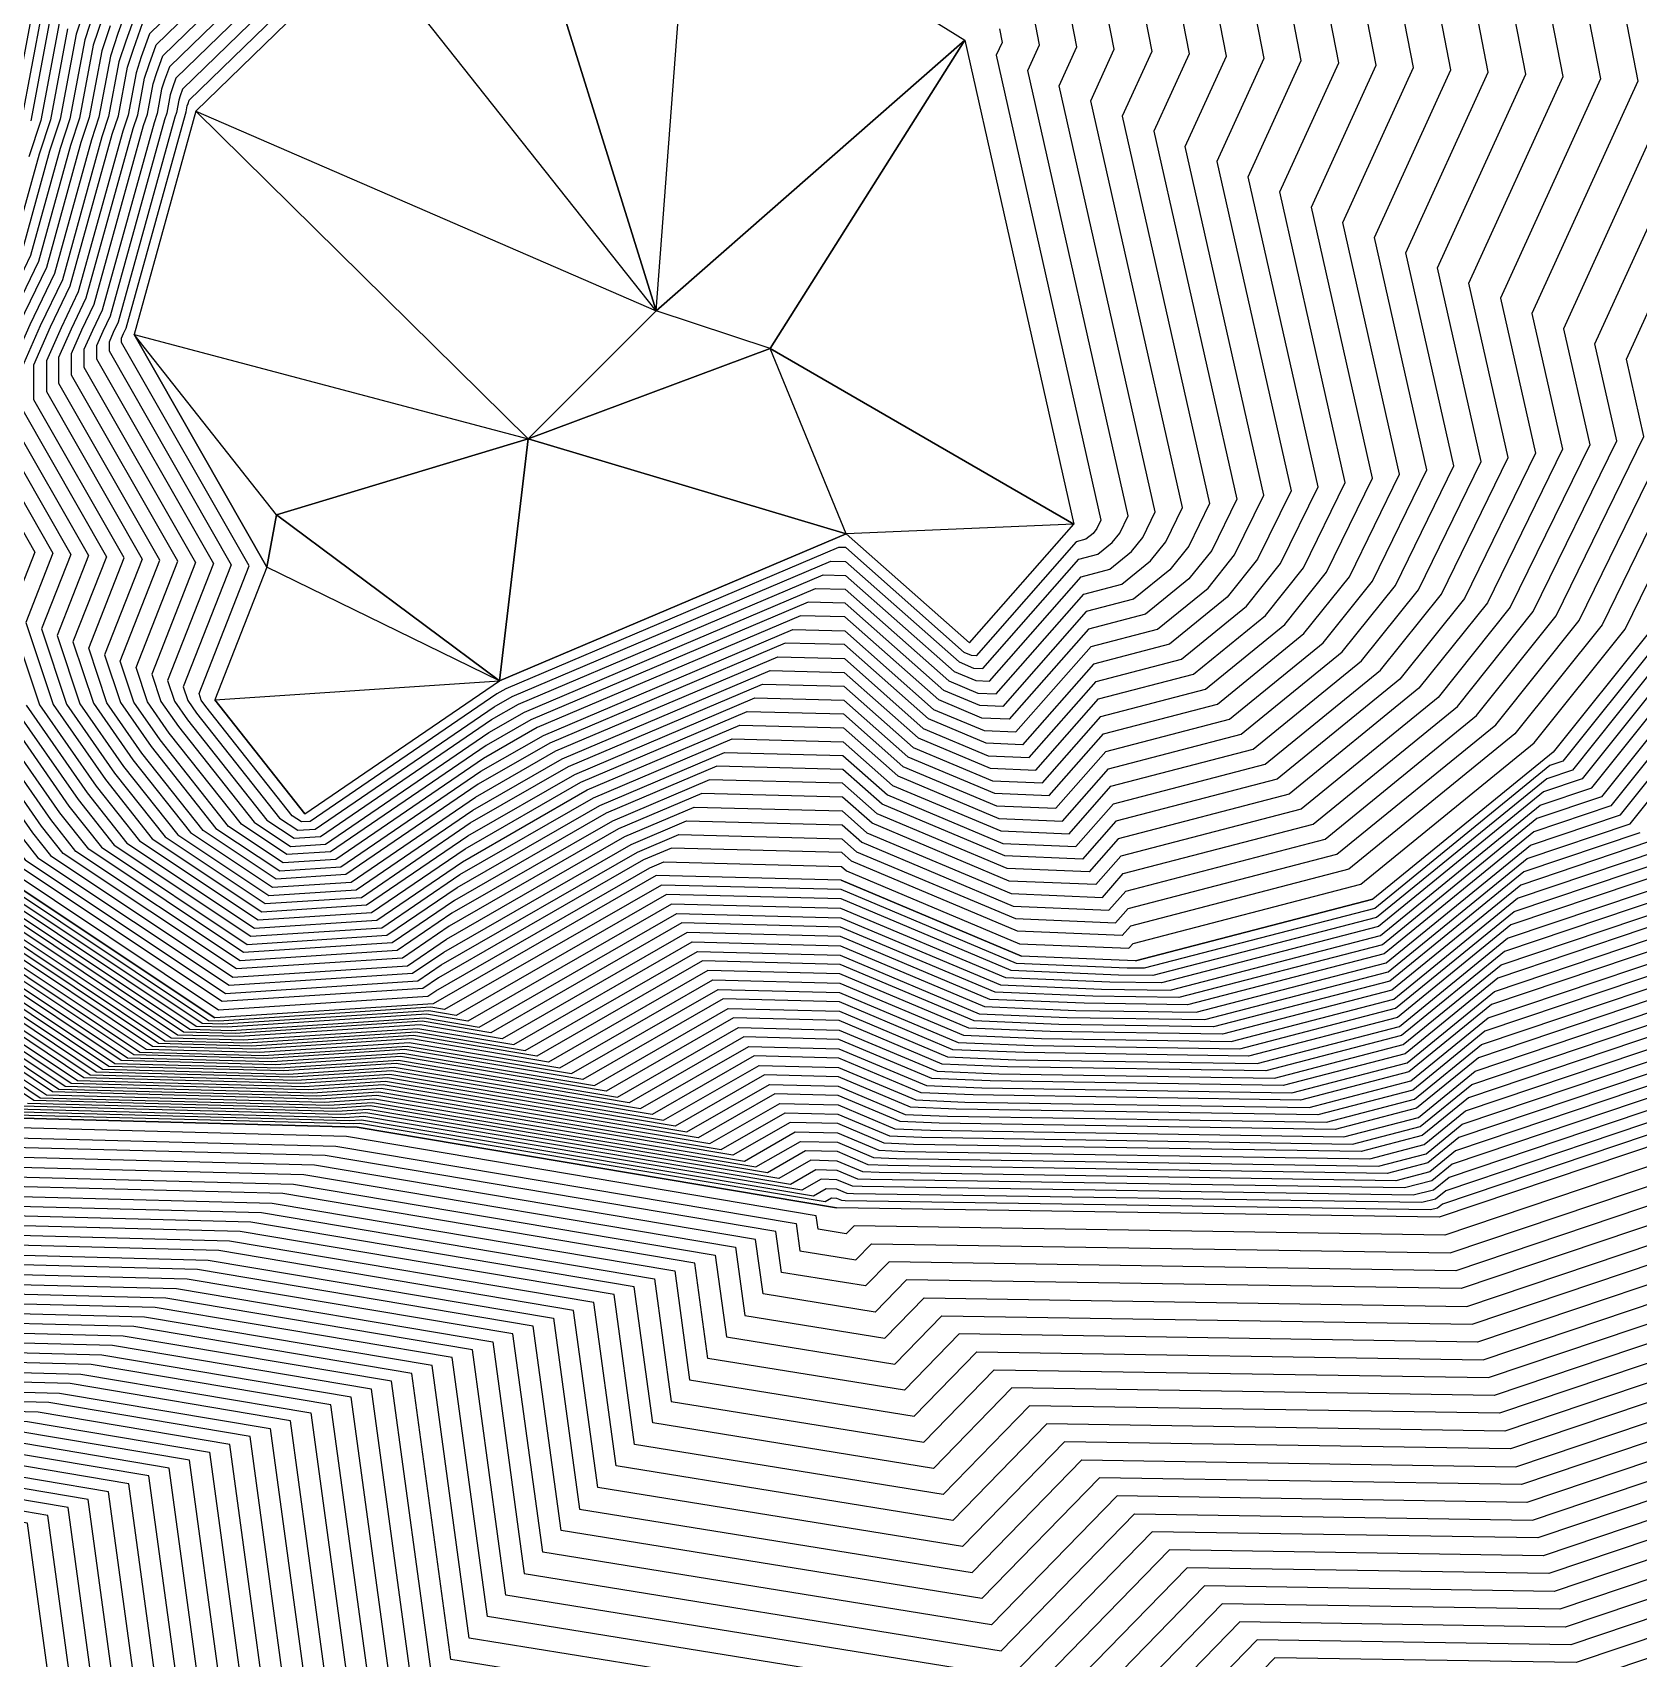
# Model space of a CAD drawing. Extents: x 7084 to 11035, y 13750 to 16729.
# Drawn here: x 8792 to 9570, y 14435 to 15222 of the extents above; entities that cross this region are included whole.
import ezdxf

# ---------------------------------------------------------------- set-up
doc = ezdxf.new("R2010")
doc.units = 0
doc.layers.add('Default', color=7, linetype='Continuous')

msp = doc.modelspace()

# ---------------------------------------------------------------- linework, layer by layer
at = {"layer": 'Default'}
for points in [[(8949.3, 16008.69), (9226.13, 15817.39), (9301.12, 15815.05), (9343.31, 15800.2), (9386.27, 15783.8), (9758.67, 15882.75), (9876.63, 15850.72), (10071.07, 15596.75), (10087.55, 15382.37), (10086.77, 15289.41), (10058.64, 15167.54), (10022.39, 14560.67), (9997.39, 14520.83), (9634.88, 14388.9), (9560.67, 14363.9), (9461.46, 14365.46), (9336.22, 14236.83), (8888.03, 14309.39), (8858.37, 14527.08), (8779.47, 14540.36), (8720.09, 14541.92), (8671.66, 14541.92), (8642.76, 14551.29), (8260.47, 14703.01)], [(9337.23, 15834.15), (9365.03, 15823.54), (9805.14, 15940.48), (9881.47, 15919.75), (10111.26, 15619.61), (10130.73, 15366.25), (10130.23, 15306.1), (10112.03, 15227.24), (10069.19, 14510.03), (10053.01, 14484.25), (9624.59, 14328.34), (9576.57, 14312.16), (9512.37, 14313.17), (9364.37, 14161.16), (8834.68, 14246.91), (8799.63, 14504.17), (8748.58, 14512.76), (8710.16, 14513.77), (8678.82, 14513.77), (8660.12, 14519.84), (8208.32, 14699.14)], [(9882.27, 15931.26), (10117.96, 15623.42), (10137.93, 15363.56), (10137.47, 15308.88), (10120.93, 15237.19), (10076.99, 14501.59), (10062.28, 14478.16), (9622.87, 14318.24), (9579.22, 14303.54), (9520.86, 14304.46), (9369.06, 14148.54), (8825.79, 14236.49), (8789.84, 14500.35), (8743.43, 14508.16), (8708.5, 14509.08), (8680.01, 14509.08), (8663.01, 14514.6), (8199.63, 14698.5)], [(9880.66, 15908.25), (10104.56, 15615.8), (10123.53, 15368.94), (10122.98, 15303.32), (10103.13, 15217.29), (10061.39, 14518.47), (10043.74, 14490.35), (9626.3, 14338.43), (9573.92, 14320.79), (9503.89, 14321.89), (9359.68, 14173.77), (8843.57, 14257.32), (8809.42, 14507.99), (8753.72, 14517.36), (8711.81, 14518.46), (8677.63, 14518.46), (8657.22, 14525.08), (8217.01, 14699.79)], [(9879.86, 15896.74), (10097.86, 15611.99), (10116.34, 15371.62), (10115.74, 15300.54), (10094.23, 15207.34), (10053.59, 14526.91), (10034.47, 14496.44), (9628.02, 14348.52), (9571.27, 14329.41), (9495.4, 14330.6), (9354.99, 14186.38), (8852.46, 14267.74), (8819.21, 14511.8), (8758.87, 14521.96), (8713.47, 14523.16), (8676.43, 14523.16), (8654.33, 14530.32), (8225.71, 14700.43)], [(9879.05, 15885.23), (10091.16, 15608.18), (10109.14, 15374.31), (10108.5, 15297.75), (10085.34, 15197.39), (10045.79, 14535.35), (10025.2, 14502.54), (9629.73, 14358.62), (9568.62, 14338.03), (9486.91, 14339.32), (9350.3, 14198.99), (8861.35, 14278.15), (8829, 14515.62), (8764.02, 14526.56), (8715.13, 14527.85), (8675.24, 14527.85), (8651.44, 14535.57), (8234.4, 14701.08)], [(9878.24, 15873.73), (10084.47, 15604.37), (10101.94, 15377), (10101.25, 15294.97), (10076.44, 15187.44), (10037.99, 14543.79), (10015.93, 14508.64), (9631.45, 14368.71), (9565.97, 14346.65), (9478.43, 14348.03), (9345.61, 14211.61), (8870.25, 14288.57), (8838.79, 14519.44), (8769.17, 14531.16), (8716.78, 14532.54), (8674.05, 14532.54), (8648.54, 14540.81), (8243.09, 14701.72)], [(9877.44, 15862.22), (10077.77, 15600.56), (10094.75, 15379.68), (10094.01, 15292.19), (10067.54, 15177.49), (10030.19, 14552.23), (10006.66, 14514.73), (9633.17, 14378.81), (9563.32, 14355.28), (9469.94, 14356.75), (9340.92, 14224.22), (8879.14, 14298.98), (8848.58, 14523.26), (8774.32, 14535.76), (8718.44, 14537.23), (8672.85, 14537.23), (8645.65, 14546.05), (8251.78, 14702.37)], [(9875.83, 15839.21), (10064.37, 15592.94), (10080.35, 15385.06), (10079.52, 15286.63), (10049.75, 15157.59), (10014.59, 14569.11), (9988.13, 14526.92), (9636.6, 14398.99), (9558.02, 14372.52), (9452.97, 14374.18), (9331.53, 14249.45), (8896.92, 14319.81), (8868.16, 14530.89), (8784.61, 14544.96), (8721.75, 14546.61), (8670.47, 14546.61), (8639.86, 14556.54), (8269.16, 14703.66)], [(8277.85, 14704.3), (8636.97, 14561.78), (8669.27, 14551.3), (8723.41, 14551.3), (8789.76, 14549.55), (8877.95, 14534.71), (8905.81, 14330.22), (9326.84, 14262.06), (9444.48, 14382.89), (9555.37, 14381.15), (9638.31, 14409.09), (9978.86, 14533.02), (10006.8, 14577.55), (10040.85, 15147.64), (10072.28, 15283.84), (10073.15, 15387.74), (10057.68, 15589.13), (9875.02, 15827.7)], [(9874.21, 15816.2), (10050.98, 15585.32), (10065.96, 15390.43), (10065.04, 15281.06), (10031.95, 15137.69), (9999, 14585.99), (9969.59, 14539.12), (9640.03, 14419.18), (9552.72, 14389.77), (9436, 14391.61), (9322.15, 14274.67), (8914.7, 14340.64), (8887.74, 14538.53), (8794.91, 14554.15), (8725.06, 14555.99), (8668.08, 14555.99), (8634.08, 14567.02), (8286.54, 14704.95)], [(9873.41, 15804.69), (10044.28, 15581.51), (10058.76, 15393.12), (10057.79, 15278.28), (10023.05, 15127.74), (9991.2, 14594.43), (9960.32, 14545.21), (9641.75, 14429.27), (9550.07, 14398.39), (9427.51, 14400.32), (9317.46, 14287.28), (8923.59, 14351.05), (8897.53, 14542.35), (8800.06, 14558.75), (8726.72, 14560.68), (8666.89, 14560.68), (8631.18, 14572.26), (8295.24, 14705.59)], [(8303.93, 14706.23), (8628.29, 14577.5), (8665.7, 14565.37), (8728.38, 14565.37), (8805.21, 14563.35), (8907.32, 14546.16), (8932.48, 14361.46), (9312.77, 14299.9), (9419.03, 14409.04), (9547.42, 14407.02), (9643.46, 14439.37), (9951.05, 14551.31), (9983.4, 14602.87), (10014.16, 15117.79), (10050.55, 15275.5), (10051.56, 15395.8), (10037.58, 15577.7), (9872.6, 15793.19)], [(9871.8, 15781.68), (10030.88, 15573.89), (10044.37, 15398.49), (10043.31, 15272.72), (10005.26, 15107.84), (9975.6, 14611.31), (9941.78, 14557.4), (9645.18, 14449.46), (9544.77, 14415.64), (9410.54, 14417.75), (9308.08, 14312.51), (8941.37, 14371.88), (8917.11, 14549.98), (8810.36, 14567.95), (8730.03, 14570.06), (8664.5, 14570.06), (8625.4, 14582.75), (8312.62, 14706.88)], [(9353.43, 15743.62), (9421.67, 15717.56), (9681.22, 15786.53), (9868.57, 15735.66), (10004.09, 15558.65), (10015.58, 15409.23), (10014.34, 15261.59), (9969.67, 15068.03), (9944.4, 14645.06), (9904.7, 14581.79), (9652.04, 14489.84), (9534.17, 14450.13), (9376.6, 14452.61), (9289.32, 14362.96), (8976.94, 14413.54), (8956.26, 14565.25), (8830.95, 14586.35), (8736.66, 14588.83), (8659.73, 14588.83), (8613.82, 14603.72), (8347.38, 14709.46)], [(9283.5, 15757.62), (9355.46, 15732.3), (9428.75, 15704.32), (9665.74, 15767.28), (9866.96, 15712.64), (9990.7, 15551.03), (10001.18, 15414.61), (9999.85, 15256.02), (9951.87, 15048.13), (9928.81, 14661.94), (9886.16, 14593.98), (9655.47, 14510.02), (9528.87, 14467.38), (9359.63, 14470.04), (9279.93, 14388.19), (8994.72, 14434.36), (8975.84, 14572.89), (8841.25, 14595.54), (8739.97, 14598.21), (8657.34, 14598.21), (8608.04, 14614.2), (8364.76, 14710.75)], [(9282.03, 15752.84), (9356.47, 15726.64), (9432.29, 15697.69), (9657.99, 15757.66), (9866.16, 15701.14), (9984, 15547.22), (9993.99, 15417.29), (9992.61, 15253.24), (9942.98, 15038.18), (9921.01, 14670.38), (9876.89, 14600.07), (9657.19, 14520.12), (9526.22, 14476), (9351.14, 14478.76), (9275.24, 14400.8), (9003.61, 14444.78), (8985.63, 14576.71), (8846.4, 14600.14), (8741.62, 14602.9), (8656.15, 14602.9), (8605.14, 14619.44), (8373.46, 14711.39)], [(9870.19, 15758.67), (10017.49, 15566.27), (10029.97, 15403.86), (10028.82, 15267.15), (9987.46, 15087.94), (9960, 14628.18), (9923.24, 14569.59), (9648.61, 14469.65), (9539.47, 14432.89), (9393.57, 14435.18), (9298.7, 14337.74), (8959.15, 14392.71), (8936.68, 14557.62), (8820.65, 14577.15), (8733.34, 14579.45)], [(9869.38, 15747.16), (10010.79, 15562.46), (10022.77, 15406.55), (10021.58, 15264.37), (9978.57, 15077.98), (9952.2, 14636.62), (9913.97, 14575.69), (9650.32, 14479.74), (9536.82, 14441.51), (9385.08, 14443.9), (9294.01, 14350.35), (8968.05, 14403.12), (8946.47, 14561.44), (8825.8, 14581.75), (8735, 14584.14), (8660.92, 14584.14), (8616.72, 14598.47), (8338.69, 14708.81)], [(9357.48, 15720.98), (9435.83, 15691.07), (9650.25, 15748.04), (9865.35, 15689.63), (9977.3, 15543.41), (9986.79, 15419.98), (9985.36, 15250.46), (9934.08, 15028.23), (9913.21, 14678.82), (9867.62, 14606.17), (9658.9, 14530.21), (9523.57, 14484.63), (9342.66, 14487.47), (9270.55, 14413.41), (9012.5, 14455.19), (8995.42, 14580.52), (8851.54, 14604.74), (8743.28, 14607.59), (8654.96, 14607.59), (8602.25, 14624.68), (8382.15, 14712.04)], [(9279.09, 15743.27), (9358.5, 15715.33), (9439.37, 15684.45), (9642.5, 15738.42), (9864.55, 15678.13), (9970.6, 15539.6), (9979.59, 15422.67), (9978.12, 15247.68), (9925.18, 15018.28), (9905.41, 14687.26), (9858.35, 14612.27), (9660.62, 14540.3), (9520.92, 14493.25), (9334.17, 14496.19), (9265.86, 14426.03), (9021.39, 14465.61), (9005.21, 14584.34), (8856.69, 14609.34)], [(9325.68, 14504.9), (9518.27, 14501.87), (9662.33, 14550.4), (9849.08, 14618.36), (9897.61, 14695.7), (9916.29, 15008.33), (9970.88, 15244.9), (9972.39, 15425.35), (9963.9, 15535.79), (9863.74, 15666.62), (9634.76, 15728.8), (9442.91, 15677.82), (9359.51, 15709.67), (9277.62, 15738.48)], [(9684.64, 14681.62), (9483.83, 14613.97), (9215.37, 14618.2), (9200.19, 14602.61), (9145.86, 14611.4), (9142.27, 14637.79), (8928.77, 14673.72), (8768.12, 14677.95), (8637.06, 14677.95), (8558.85, 14703.32), (8512.51, 14721.71), (8491.38, 14787.24), (8529.43, 14916.18), (8514.63, 15055.69), (8496.65, 15105.27), (8505.11, 15210.96), (8540.26, 15229.35), (8545.53, 15229.03), (8604.72, 15351.63), (8619.06, 15353.84), (8669.79, 15425.71), (8680.45, 15420.56), (8752.08, 15401.89), (8828.92, 15449.91)], [(9965.2, 15428.04), (9963.63, 15242.11), (9907.39, 14998.38), (9889.81, 14704.14), (9839.81, 14624.46), (9664.05, 14560.49), (9515.62, 14510.49), (9317.2, 14513.62), (9256.48, 14451.25), (9039.17, 14486.43), (9024.79, 14591.98), (8866.99, 14618.54), (8748.25, 14621.66), (8651.38, 14621.66), (8593.57, 14640.41), (8408.22, 14713.97), (8392.6, 14762.41), (8420.72, 14857.71), (8409.78, 14960.83), (8337.88, 15159.12)], [(8364.34, 15150.15), (8427.26, 14976.64), (8438.84, 14867.46), (8409.06, 14766.54), (8425.6, 14715.26), (8587.78, 14650.9), (8648.99, 14631.04), (8751.56, 14631.04), (8877.29, 14627.74), (9044.37, 14599.61), (9056.95, 14507.26), (9247.1, 14476.48), (9300.23, 14531.05), (9510.32, 14527.74), (9667.48, 14580.68), (9821.28, 14636.65), (9874.21, 14721.02), (9889.59, 14978.48), (9949.15, 15236.55), (9950.8, 15433.41)], [(10008.38, 15411.92), (10007.09, 15258.81), (9960.77, 15058.08), (9936.6, 14653.5), (9895.43, 14587.88), (9653.76, 14499.93), (9531.52, 14458.76), (9368.11, 14461.33), (9284.63, 14375.58), (8985.83, 14423.95), (8966.05, 14569.07), (8836.1, 14590.94), (8738.31, 14593.52), (8658.54, 14593.52), (8610.93, 14608.96), (8356.07, 14710.1)], [(8613.91, 15343.55), (8552.15, 15215.61), (8549.51, 15215.77), (8531.94, 15206.58), (8523.11, 15096.29), (8532.1, 15071.5), (8547.54, 14925.93), (8507.84, 14791.38), (8529.9, 14723), (8553.07, 14713.8), (8634.68, 14687.33), (8771.43, 14687.33), (8939.07, 14682.92), (9161.85, 14645.43), (9163.65, 14632.23), (9190.81, 14627.83), (9198.4, 14635.63), (9478.53, 14631.22), (9688.07, 14701.8)], [(9689.79, 14711.9), (9475.88, 14639.84), (9189.91, 14644.35), (9186.12, 14640.45), (9172.54, 14642.65), (9171.64, 14649.24), (8944.22, 14687.52), (8773.09, 14692.02), (8633.49, 14692.02), (8550.17, 14719.05), (8538.59, 14723.64), (8516.07, 14793.44), (8556.6, 14930.8), (8540.84, 15079.41), (8536.35, 15091.8), (8545.35, 15204.39), (8554.14, 15208.98), (8555.46, 15208.91), (8618.51, 15339.5)], [(9546.2, 15317.54), (9569.36, 15198.43), (9518.08, 15085.94), (9532.87, 15020.32), (9496.48, 14945.87), (9463.39, 14904.51), (9400.53, 14853.23), (9317.82, 14831.72), (9303.66, 14815.64), (9263.96, 14817.3), (9201.1, 14843.76), (9184.37, 14858.56), (9119.85, 14860.22), (9072.89, 14840.27), (8995.14, 14795.61), (8968.76, 14777.59), (8892.66, 14772.63), (8813.25, 14825.57), (8801.03, 14841.01), (8762.98, 14895.6), (8743.13, 14955.15), (8750.21, 14973.17)], [(8668.59, 15308.74), (8624.48, 15217.36), (8620.15, 15194.25), (8617.26, 15185.59), (8607.87, 15166.09), (8601.57, 15087.31), (8593.63, 15069.26), (8604.65, 14965.28), (8604.65, 14948.67), (8612.53, 14909.28), (8621.2, 14883.28), (8659.01, 14758.82), (8675.62, 14734.99), (8773.3, 14734.99), (8807.96, 14711.88), (8927.7, 14708.73), (8960.92, 14710.9), (9120.05, 14684.11)], [(9529.38, 15312.02), (9551.26, 15199.53), (9502.82, 15093.29), (9519.73, 15018.29), (9485.36, 14947.99), (9454.11, 14908.93), (9394.74, 14860.49), (9316.62, 14840.18), (9300.45, 14821.8), (9262.95, 14823.36), (9203.58, 14848.36), (9184.46, 14865.27), (9123.53, 14866.83), (9069.85, 14844.04), (8996.42, 14801.86), (8966.28, 14781.27), (8894.41, 14776.58), (8819.41, 14826.58), (8805.44, 14844.22), (8769.51, 14895.78)], [(8776.03, 14895.97), (8809.85, 14847.44), (8825.57, 14827.59), (8896.15, 14780.53), (8963.8, 14784.95), (8997.71, 14808.11), (9066.82, 14847.81), (9127.2, 14873.45), (9184.55, 14871.98), (9206.06, 14852.96), (9261.94, 14829.43), (9297.23, 14827.96), (9315.43, 14848.64), (9388.95, 14867.75), (9444.83, 14913.34), (9474.24, 14950.1), (9506.59, 15016.27), (9487.57, 15100.64), (9533.15, 15200.63), (9512.56, 15306.51)], [(9186.02, 14979.33), (9245.76, 14926.48), (9296.31, 14983.92), (9186.02, 14979.33), (9032.08, 15025.28), (8871.25, 15183.82), (8841.38, 15075.83), (8905.71, 14963.24), (8841.38, 15075.83), (9032.08, 15025.28), (9186.02, 14979.33), (9018.3, 14908.1), (8905.71, 14963.24), (8910.31, 14988.52), (8841.38, 15075.83), (9032.08, 15025.28), (8871.25, 15183.82), (9094.12, 15087.31), (9110.2, 15300.99)], [(9027.49, 15300.99), (9094.12, 15087.31), (9110.2, 15300.99), (9243.46, 15218.28), (9094.12, 15087.31), (8953.96, 15264.23)], [(9110.2, 15300.99), (9243.46, 15218.28), (9296.31, 14983.92), (9186.02, 14979.33), (9149.26, 15068.93), (9032.08, 15025.28), (9018.3, 14908.1), (9186.02, 14979.33), (9149.26, 15068.93), (9296.31, 14983.92), (9149.26, 15068.93), (9094.12, 15087.31), (9027.49, 15300.99)], [(9260.93, 14835.49), (9294.01, 14834.11), (9314.23, 14857.09), (9383.16, 14875.01), (9435.55, 14917.75), (9463.12, 14952.21), (9493.45, 15014.25), (9472.31, 15107.99), (9515.04, 15201.74), (9495.74, 15300.99)], [(8789.08, 14896.33), (8818.68, 14853.87), (8837.88, 14829.61), (8899.65, 14788.44), (8958.83, 14792.3), (9000.28, 14820.6), (9060.76, 14855.34), (9134.56, 14886.68), (9184.74, 14885.4), (9211.02, 14862.15), (9259.92, 14841.56), (9290.8, 14840.27), (9313.04, 14865.55), (9377.37, 14882.27), (9426.26, 14922.16), (9452, 14954.33), (9480.3, 15012.23), (9457.05, 15115.35), (9496.94, 15202.84), (9478.93, 15295.48)], [(8768.59, 15028.4), (8802.04, 14969.86), (8788.9, 14936.41), (8802.13, 14896.7), (8827.5, 14860.31), (8850.2, 14831.63), (8903.14, 14796.34), (8953.87, 14799.65), (9002.86, 14833.1), (9054.69, 14862.88), (9141.91, 14899.92), (9184.92, 14898.82), (9215.98, 14871.34), (9257.89, 14853.69), (9284.36, 14852.59), (9310.65, 14882.46), (9365.79, 14896.79), (9407.7, 14930.98), (9429.76, 14958.55), (9454.02, 15008.18), (9426.54, 15130.05), (9460.73, 15205.05), (9445.29, 15284.45)], [(8781.27, 14939.53), (8795.61, 14896.52), (8823.09, 14857.09), (8844.04, 14830.62), (8901.39, 14792.39), (8956.35, 14795.97), (9001.57, 14826.85), (9057.72, 14859.11), (9138.23, 14893.3), (9184.83, 14892.11), (9213.5, 14866.74), (9258.9, 14847.62), (9287.58, 14846.43), (9311.84, 14874), (9371.58, 14889.53), (9416.98, 14926.57), (9440.88, 14956.44), (9467.16, 15010.21), (9441.8, 15122.7), (9478.83, 15203.94), (9462.11, 15289.97)], [(8908.42, 15279.27), (8848.86, 15221.37), (8844.87, 15210.19), (8842.3, 15202.47), (8838.44, 15181.89), (8835.86, 15174.17), (8814.36, 15096.41), (8805.99, 15079.04), (8798.92, 15062.96), (8798.92, 15048.16), (8845.24, 14967.1), (8827.04, 14920.78), (8834.76, 14897.62), (8849.56, 14876.39), (8880.99, 14836.69), (8911.87, 14816.1), (8941.46, 14818.03), (9009.29, 14864.35), (9039.53, 14881.72), (9160.29, 14933), (9185.38, 14932.36), (9228.39, 14894.31), (9252.84, 14884.02), (9268.28, 14883.38), (9304.67, 14924.73), (9336.84, 14933.1), (9361.29, 14953.04), (9374.15, 14969.12), (9388.31, 14998.07), (9350.26, 15166.81), (9370.2, 15210.56), (9361.2, 15256.88)], [(9344.38, 15251.37), (9352.1, 15211.66), (9335, 15174.17), (9375.16, 14996.05), (9363.03, 14971.24), (9352, 14957.45), (9331.05, 14940.36), (9303.48, 14933.19), (9265.06, 14889.53), (9251.83, 14890.08), (9230.87, 14898.91), (9185.47, 14939.07), (9163.97, 14939.62), (9036.49, 14885.49), (9010.58, 14870.6), (8938.98, 14821.71), (8913.61, 14820.05), (8887.15, 14837.7), (8853.97, 14879.61), (8841.29, 14897.81), (8834.67, 14917.66), (8853.88, 14966.55), (8804.98, 15052.11), (8804.98, 15064.8), (8811.05, 15078.58), (8818.22, 15093.47), (8840.92, 15175.54), (8843.12, 15182.16), (8846.43, 15199.81), (8848.64, 15206.42), (8852.06, 15216.01), (8914.92, 15277.12)], [(8951.39, 14803.33), (9004.14, 14839.35), (9051.66, 14866.65), (9145.58, 14906.54), (9185.01, 14905.53), (9218.47, 14875.93), (9256.88, 14859.76), (9281.15, 14858.75), (9309.45, 14890.91), (9360, 14904.05), (9398.42, 14935.39), (9418.64, 14960.67), (9440.88, 15006.16), (9411.28, 15137.4), (9442.62, 15206.15), (9428.47, 15278.94)], [(8819.32, 14968.76), (8804.16, 14930.16), (8815.18, 14897.07), (8836.32, 14866.74), (8862.52, 14833.66), (8906.63, 14804.25), (8948.91, 14807), (9005.43, 14845.6), (9048.62, 14870.42), (9149.26, 14913.15), (9185.1, 14912.23), (9220.95, 14880.53), (9255.87, 14865.82), (9277.93, 14864.9), (9308.26, 14899.37), (9354.21, 14911.32), (9389.13, 14939.81), (9407.52, 14962.78), (9427.73, 15004.14), (9396.03, 15144.76), (9424.52, 15207.25), (9411.65, 15273.42)], [(8934.44, 15270.68), (8861.65, 15199.91), (8859.94, 15195.12), (8858.84, 15191.81), (8857.19, 15182.99), (8856.08, 15179.68), (8829.8, 15084.65), (8826.21, 15077.2), (8823.18, 15070.31), (8823.18, 15063.97), (8879.79, 14964.9), (8857.55, 14908.28), (8860.86, 14898.36), (8867.2, 14889.26), (8905.62, 14840.73)], [(8852.41, 15202.66), (8855.26, 15210.64), (8921.43, 15274.98)], [(8927.94, 15272.83), (8858.46, 15205.28), (8856.17, 15198.89), (8854.7, 15194.48)], [(9378.01, 15262.39), (9388.31, 15209.46), (9365.51, 15159.46), (9401.45, 15000.1), (9385.27, 14967.01), (9370.57, 14948.63), (9342.63, 14925.84), (9305.87, 14916.28), (9271.5, 14877.22), (9253.85, 14877.95), (9225.91, 14889.72), (9185.29, 14925.65), (9156.61, 14926.39), (9042.56, 14877.95), (9008, 14858.1), (8943.94, 14814.35), (8910.12, 14812.15), (8874.83, 14835.68), (8845.15, 14873.17), (8828.23, 14897.44), (8819.41, 14923.91), (8836.6, 14967.65), (8792.85, 15044.21), (8792.85, 15061.12), (8800.94, 15079.5), (8810.5, 15099.35), (8830.81, 15172.79), (8833.75, 15181.61), (8838.16, 15205.14), (8841.1, 15213.96), (8845.67, 15226.74)], [(8821.71, 14897.25), (8840.73, 14869.96), (8868.67, 14834.67), (8908.38, 14808.2), (8946.43, 14810.68), (9006.72, 14851.85), (9045.59, 14874.19), (9152.94, 14919.77), (9185.2, 14918.94), (9223.43, 14885.12), (9254.86, 14871.89), (9274.71, 14871.06), (9307.06, 14907.82), (9348.42, 14918.58), (9379.85, 14944.22), (9396.39, 14964.9), (9414.59, 15002.12), (9380.77, 15152.11), (9406.41, 15208.35), (9394.83, 15267.91)], [(8917.93, 14842.75), (8876.03, 14895.69), (8873.91, 14898.72), (8872.81, 14902.03), (8897.07, 14963.79), (8835.31, 15071.87), (8835.31, 15073.99), (8836.32, 15076.29), (8837.52, 15078.77), (8866.19, 15182.44), (8866.56, 15183.54), (8867.11, 15186.48), (8867.48, 15187.58), (8868.05, 15189.18), (8947.46, 15266.38)], [(8940.95, 15268.53), (8864.85, 15194.55), (8863.71, 15191.35), (8862.98, 15189.15), (8861.87, 15183.26)], [(8953.96, 15264.23), (8871.25, 15183.82), (9094.12, 15087.31), (9032.08, 15025.28), (8910.31, 14988.52), (9018.3, 14908.1), (8905.71, 14963.24), (8880.44, 14898.91), (9018.3, 14908.1), (9032.08, 15025.28), (9094.12, 15087.31), (8953.96, 15264.23)], [(8521.75, 15256.5), (8451.45, 15219.72), (8443.73, 15123.22), (8479.68, 15024.07), (8493.19, 14896.69), (8458.45, 14778.96), (8477.75, 14719.13), (8570.43, 14682.35), (8641.84, 14659.19), (8761.5, 14659.19), (8908.18, 14655.33), (9103.11, 14622.52), (9110.3, 14569.75), (9218.95, 14552.16), (9249.31, 14583.34), (9494.43, 14579.48), (9677.78, 14641.24)], [(9679.49, 14651.33), (9491.78, 14588.1), (9240.83, 14592.06), (9214.26, 14564.77), (9119.19, 14580.16), (9112.9, 14626.34), (8913.33, 14659.93), (8763.15, 14663.88), (8640.64, 14663.88), (8567.53, 14687.59), (8486.44, 14719.77), (8466.68, 14781.03), (8502.25, 14901.56), (8488.42, 15031.98), (8456.96, 15118.73), (8464.86, 15217.53), (8526.38, 15249.71)], [(8771.99, 15247.78), (8758.75, 15177.2), (8749.93, 15150.73), (8748.74, 15146.41), (8720.06, 15086.85), (8695.8, 15031.71), (8695.8, 14980.98), (8698.37, 14976.48), (8697.36, 14973.9), (8723.83, 14894.5), (8774.56, 14821.71), (8776.31, 14819.5), (8882.18, 14748.92), (8983.65, 14755.54), (8987.42, 14758.11)], [(9327.56, 15245.85), (9333.99, 15212.77), (9319.75, 15181.52), (9362.02, 14994.03), (9351.91, 14973.35), (9342.72, 14961.86), (9325.26, 14947.62), (9302.28, 14941.64), (9261.85, 14895.69), (9250.82, 14896.15), (9233.35, 14903.5), (9185.56, 14945.78), (9167.64, 14946.24), (9033.46, 14889.26), (9011.86, 14876.85), (8936.5, 14825.38), (8915.36, 14824), (8893.3, 14838.71), (8858.38, 14882.82), (8847.81, 14897.99), (8842.3, 14914.53), (8862.52, 14966), (8811.05, 15056.07), (8811.05, 15066.64), (8816.1, 15078.12), (8822.08, 15090.53), (8845.97, 15176.92), (8847.81, 15182.44), (8850.57, 15197.14), (8852.41, 15202.66)], [(8531.01, 15242.92), (8478.28, 15215.34), (8470.19, 15114.24), (8497.15, 15039.88), (8511.31, 14906.44), (8474.91, 14783.1), (8495.13, 14720.42), (8564.64, 14692.83), (8639.45, 14668.57), (8764.81, 14668.57), (8918.48, 14664.53), (9122.69, 14630.15), (9128.08, 14590.58), (9209.57, 14577.38), (9232.34, 14600.77), (9489.13, 14596.73), (9681.21, 14661.43)], [(8839.27, 15237.47), (8833.57, 15221.5), (8829.89, 15210.47), (8824.37, 15181.06), (8820.7, 15170.03), (8802.78, 15105.24), (8790.83, 15080.42), (8780.72, 15057.44), (8780.72, 15036.31), (8819.32, 14968.76)], [(8854.7, 15194.48), (8852.5, 15182.71), (8851.03, 15178.3), (8825.94, 15087.59), (8821.16, 15077.66), (8817.11, 15068.47), (8817.11, 15060.02), (8871.15, 14965.45), (8849.92, 14911.41), (8854.34, 14898.17), (8862.79, 14886.04), (8899.46, 14839.72), (8917.11, 14827.96), (8934.02, 14829.06), (9013.15, 14883.1), (9030.43, 14893.03), (9171.32, 14952.86), (9185.66, 14952.49), (9235.84, 14908.1), (9249.81, 14902.22), (9258.63, 14901.85), (9301.09, 14950.1), (9319.47, 14954.88), (9333.44, 14966.27), (9340.79, 14975.47), (9348.88, 14992.01), (9304.49, 15188.87), (9315.89, 15213.87), (9310.74, 15240.34)], [(8535.63, 15236.14), (8491.69, 15213.15), (8483.42, 15109.75), (8505.89, 15047.79), (8520.37, 14911.31), (8483.14, 14785.17), (8503.82, 14721.06), (8561.75, 14698.08), (8638.26, 14673.26), (8766.47, 14673.26), (8923.62, 14669.13), (9132.48, 14633.97), (9136.97, 14600.99), (9204.88, 14590), (9223.86, 14609.49), (9486.48, 14605.35), (9682.92, 14671.52)], [(8684.22, 15231.15), (8675.95, 15187.03), (8670.43, 15170.49), (8652.51, 15133.27), (8648.84, 15087.31), (8633.67, 15052.85), (8640.1, 14992.19), (8640.1, 14960.48), (8644.7, 14937.51), (8661.24, 14887.88), (8683.3, 14815.27), (8715.01, 14769.78), (8771.99, 14769.78), (8838.16, 14725.67), (8908.01, 14723.83), (8971.42, 14727.96)], [(8696.17, 15233.9), (8687.11, 15185.59), (8681.07, 15167.47), (8661.44, 15126.7), (8658.29, 15087.31), (8641.68, 15049.57), (8647.19, 14997.58), (8647.19, 14962.85), (8651.13, 14943.15), (8669.25, 14888.8), (8688.16, 14826.57), (8722.88, 14776.74), (8771.73, 14776.74), (8844.2, 14728.42), (8904.07, 14726.85)], [(8788.53, 15237.12), (8777.5, 15178.3), (8770.15, 15156.24), (8764.18, 15134.65), (8740.28, 15085.02), (8720.06, 15039.06), (8720.06, 14996.79), (8732.93, 14974.27), (8727.87, 14961.4), (8749.93, 14895.23), (8792.21, 14834.57), (8800.94, 14823.55), (8889.17, 14764.73), (8973.72, 14770.24), (8992.56, 14783.11)], [(9116.17, 14853.6), (9075.92, 14836.5), (8993.85, 14789.36), (8971.24, 14773.92), (8890.91, 14768.68), (8807.1, 14824.56), (8796.62, 14837.79), (8756.46, 14895.42), (8735.5, 14958.28), (8741.57, 14973.72), (8726.13, 15000.74), (8726.13, 15040.9), (8745.34, 15084.56), (8768.04, 15131.7), (8775.21, 15157.62), (8782.19, 15178.58), (8792.67, 15234.46)], [(8750.21, 14973.17), (8732.19, 15004.69), (8732.19, 15042.74), (8750.39, 15084.1), (8771.9, 15128.76), (8780.26, 15159), (8786.88, 15178.85), (8796.8, 15231.79)], [(8822.26, 15232.8), (8817.48, 15218.46), (8810.31, 15180.23), (8805.53, 15165.89), (8791.2, 15114.06), (8775.66, 15081.8), (8762.52, 15051.93), (8762.52, 15024.45), (8793.4, 14970.41), (8781.27, 14939.53)], [(8842.47, 15232.1), (8837.33, 15217.73), (8834.02, 15207.8), (8829.06, 15181.33), (8825.75, 15171.41), (8806.64, 15102.29), (8795.88, 15079.96), (8786.79, 15059.28), (8786.79, 15040.26), (8827.96, 14968.2), (8811.78, 14927.03), (8821.71, 14897.25)], [(8818.49, 15236.57), (8813.35, 15221.13), (8805.63, 15179.96)], [(8905.62, 14840.73), (8918.85, 14831.91), (8931.54, 14832.74), (9014.44, 14889.35), (9027.39, 14896.79), (9174.99, 14959.47), (9185.75, 14959.2), (9238.32, 14912.69), (9248.79, 14908.28), (9255.41, 14908.01), (9299.89, 14958.55), (9313.68, 14962.14), (9324.16, 14970.69), (9329.67, 14977.58), (9335.74, 14989.99), (9289.23, 15196.22), (9297.78, 15214.97), (9293.92, 15234.82)], [(9672.63, 14610.96), (9502.37, 14553.61), (9274.77, 14557.19), (9233.03, 14514.32), (9083.63, 14538.5), (9073.74, 14611.07), (8892.73, 14641.53), (8756.53, 14645.12), (8645.41, 14645.12), (8579.11, 14666.62), (8451.68, 14717.2), (8433.75, 14772.75), (8466.01, 14882.07), (8453.47, 15000.36), (8404.04, 15136.68), (8411.2, 15226.29)], [(9182.61, 14734.59), (9136.53, 14735.78), (9080.99, 14703.87), (8968.27, 14722.84), (8913.92, 14719.3), (8829.1, 14721.53), (8772.38, 14759.34), (8703.19, 14759.34), (8676.01, 14798.34), (8649.23, 14886.5), (8635.05, 14929.04), (8629.47, 14956.94), (8629.47, 14984.12), (8621.66, 15057.77), (8634.66, 15087.31), (8639.12, 15143.11), (8654.48, 15175.02), (8659.21, 15189.2), (8666.3, 15227.01)], [(8809.21, 15223.79), (8800.94, 15179.68), (8795.42, 15163.14), (8783.48, 15119.94), (8765.56, 15082.72), (8750.39, 15048.25), (8750.39, 15016.55), (8776.12, 14971.51), (8766.01, 14945.78), (8782.56, 14896.15), (8814.27, 14850.66), (8831.73, 14828.6), (8897.9, 14784.49), (8961.31, 14788.62), (8999, 14814.35), (9063.79, 14851.58), (9130.88, 14880.07), (9184.64, 14878.69), (9208.54, 14857.55), (9260.93, 14835.49)], [(8829.8, 15225.26), (8825.75, 15213.13), (8819.69, 15180.78), (8815.64, 15168.65), (8798.92, 15108.18), (8785.77, 15080.88), (8774.65, 15055.61), (8774.65, 15032.35), (8810.68, 14969.31), (8796.53, 14933.28), (8808.66, 14896.89), (8831.91, 14863.52), (8856.36, 14832.64), (8904.88, 14800.29), (8951.39, 14803.33)], [(8826.03, 15229.03), (8821.62, 15215.8), (8815, 15180.51), (8810.59, 15167.27), (8795.06, 15111.12), (8780.72, 15081.34)], [(8791.56, 15179.13), (8800.94, 15229.12)], [(8805.07, 15226.46), (8796.25, 15179.4)], [(8861.87, 15183.26), (8861.14, 15181.06), (8833.66, 15081.71), (8831.27, 15076.75), (8829.25, 15072.15), (8829.25, 15067.92), (8888.43, 14964.34), (8865.18, 14905.16), (8867.39, 14898.54), (8871.61, 14892.47), (8911.78, 14841.74), (8920.6, 14835.86), (8929.06, 14836.41), (9015.72, 14895.6), (9024.36, 14900.56), (9178.67, 14966.09), (9185.84, 14965.91), (9240.8, 14917.29), (9247.78, 14914.35), (9252.19, 14914.16), (9298.7, 14967.01), (9307.89, 14969.4), (9314.87, 14975.1), (9318.55, 14979.69), (9322.59, 14987.96), (9273.98, 15203.57), (9279.67, 15216.07), (9277.1, 15229.31)], [(9260.28, 15223.79), (9261.57, 15217.18), (9258.72, 15210.93), (9309.45, 14985.94), (9307.43, 14981.81), (9305.59, 14979.51), (9302.1, 14976.66), (9297.5, 14975.47), (9248.98, 14920.32), (9246.77, 14920.41), (9243.28, 14921.88), (9185.93, 14972.62), (9182.35, 14972.71), (9021.33, 14904.33), (9017.01, 14901.85), (8926.57, 14840.09), (8922.35, 14839.81), (8917.93, 14842.75)], [(8910.31, 14988.52), (9032.08, 15025.28), (9149.26, 15068.93), (9094.12, 15087.31), (9243.46, 15218.28), (9149.26, 15068.93), (9243.46, 15218.28), (9296.31, 14983.92)], [(9672.86, 14739.32), (9479.53, 14674.2), (9469.55, 14666.06), (9456.42, 14662.65), (9197.97, 14666.72), (9191.67, 14666.98), (9181.69, 14671.18), (9171.45, 14671.44), (9159.11, 14664.35), (8953.57, 14698.95), (8941.49, 14698.16), (8786.82, 14702.23), (8774.22, 14710.63), (8648.05, 14710.63), (8642.01, 14719.3), (8593.17, 14880.07), (8590.02, 14889.52), (8579.84, 14940.4), (8579.84, 14946.44), (8565.6, 15080.75), (8568.48, 15087.31), (8576.62, 15189.07), (8580.04, 15196.16)], [(8787.8, 14831.36), (8794.78, 14822.53), (8887.42, 14760.77), (8976.2, 14766.56), (8991.28, 14776.86), (9081.99, 14828.97), (9108.82, 14840.36), (9184.09, 14838.43), (9193.65, 14829.98), (9266.99, 14799.1), (9313.31, 14797.17), (9321.4, 14806.36), (9417.9, 14831.45), (9491.24, 14891.28), (9529.84, 14939.53), (9572.3, 15026.38), (9563.85, 15063.88), (9623.68, 15195.12)], [(8992.56, 14783.11), (9078.95, 14832.74), (9112.5, 14846.98), (9184.18, 14845.14), (9196.13, 14834.57), (9265.98, 14805.16), (9310.1, 14803.33), (9320.21, 14814.81), (9412.11, 14838.71), (9481.96, 14895.69), (9518.72, 14941.64), (9559.16, 15024.36), (9548.59, 15071.23), (9605.57, 15196.22)], [(9587.47, 15197.33), (9533.33, 15078.58), (9546.02, 15022.34), (9507.6, 14943.76), (9472.68, 14900.1), (9406.32, 14845.97), (9319.01, 14823.27), (9306.88, 14809.48), (9264.97, 14811.23), (9198.61, 14839.17), (9184.28, 14851.85), (9116.17, 14853.6)], [(9696.1, 15190.71), (9624.87, 15034.47), (9574.32, 14931.07), (9528.37, 14873.63), (9441.06, 14802.41)], [(8805.63, 15179.96), (8800.48, 15164.51), (8787.34, 15117)], [(8796.25, 15179.4), (8790.37, 15161.76)], [(9665.77, 14570.59), (9512.97, 14519.12), (9308.71, 14522.33), (9251.79, 14463.87), (9048.06, 14496.85), (9034.58, 14595.79), (8872.14, 14623.14), (8749.9, 14626.35), (8650.19, 14626.35), (8590.68, 14645.65), (8416.91, 14714.62), (8400.83, 14764.48), (8429.78, 14862.58), (8418.52, 14968.74), (8351.11, 15154.63)], [(8760.04, 15153.49), (8756.46, 15140.53), (8730.17, 15085.94), (8707.93, 15035.39), (8707.93, 14988.88), (8715.65, 14975.37), (8712.62, 14967.65), (8736.88, 14894.86), (8783.38, 14828.14), (8788.62, 14821.52), (8885.68, 14756.82), (8978.68, 14762.89), (8989.99, 14770.61), (9085.02, 14825.2), (9105.15, 14833.75), (9184, 14831.72), (9191.17, 14825.38), (9268, 14793.03), (9316.53, 14791.01), (9322.59, 14797.9), (9423.69, 14824.19), (9500.52, 14886.87), (9540.96, 14937.42), (9585.44, 15028.4)], [(9669.2, 14590.77), (9507.67, 14536.36), (9291.74, 14539.76), (9242.41, 14489.09), (9065.85, 14517.68), (9054.16, 14603.43), (8882.44, 14632.33), (8753.22, 14635.74), (8647.8, 14635.74), (8584.89, 14656.14), (8434.29, 14715.91), (8417.29, 14768.61), (8447.9, 14872.33), (8435.99, 14984.55), (8377.57, 15145.66)], [(9670.91, 14600.87), (9505.02, 14544.99), (9283.26, 14548.48), (9237.72, 14501.71), (9074.74, 14528.09), (9063.95, 14607.25), (8887.58, 14636.93), (8754.87, 14640.43), (8646.61, 14640.43), (8582, 14661.38), (8442.99, 14716.55), (8425.52, 14770.68), (8456.95, 14877.2), (8444.73, 14992.45), (8390.8, 15141.17)], [(9598.29, 14808.64), (9504.74, 14777.13), (9454.85, 14736.43), (9389.2, 14719.36), (9264.14, 14721.33), (9232.63, 14722.65), (9182.74, 14743.65), (9131.54, 14744.97), (9069.83, 14709.52), (8970.37, 14726.26), (8909.98, 14722.32), (8835.14, 14724.29), (8772.12, 14766.3), (8711.07, 14766.3), (8680.87, 14809.63), (8657.24, 14887.42), (8641.48, 14934.69), (8636.56, 14959.3), (8636.56, 14989.5), (8629.67, 15054.49), (8644.11, 15087.31)], [(9591.06, 14901.21), (9551.68, 14851.97), (9520.49, 14841.47), (9445.66, 14780.42), (9347.19, 14754.81), (9305.5, 14755.47), (9258.23, 14757.44), (9183.4, 14788.95), (9106.59, 14790.92), (9014.03, 14737.75), (8980.88, 14743.33), (8890.28, 14737.42), (8865.34, 14738.07), (8770.81, 14801.09), (8750.46, 14801.09), (8705.16, 14866.08), (8697.28, 14892.01), (8673.65, 14962.91), (8672.01, 14971.12), (8672.01, 15016.42), (8669.71, 15038.08), (8691.37, 15087.31)], [(8924.09, 14843.76), (9018.3, 14908.1), (8910.31, 14988.52), (8841.38, 15075.83)], [(9598.59, 15030.42), (9552.08, 14935.3), (9509.81, 14882.46), (9429.48, 14816.93), (9323.79, 14789.45), (9319.75, 14784.85), (9269.01, 14786.97), (9188.69, 14820.79), (9183.91, 14825.02), (9101.47, 14827.13), (9088.05, 14821.43), (8988.7, 14764.36), (8981.17, 14759.21), (8883.93, 14752.87), (8782.47, 14820.51)], [(8987.42, 14758.11), (9091.08, 14817.66), (9097.79, 14820.51), (9183.82, 14818.31), (9186.21, 14816.19), (9270.02, 14780.9), (9322.96, 14778.7), (9324.98, 14780.99), (9435.27, 14809.67), (9519.09, 14878.05), (9563.2, 14933.19), (9611.73, 15032.45)], [(8910.31, 14988.52), (8905.71, 14963.24)], [(9616.93, 14791.31), (9498.44, 14751.4), (9458.52, 14718.84), (9406.01, 14705.18), (9247.6, 14707.68), (9222.39, 14708.73), (9182.48, 14725.53), (9141.51, 14726.59), (9092.15, 14698.23), (8966.17, 14719.43), (8917.86, 14716.28), (8823.06, 14718.77), (8772.65, 14752.38), (8695.31, 14752.38), (8671.16, 14787.05), (8641.22, 14885.58), (8628.62, 14923.39), (8622.38, 14954.58), (8622.38, 14978.73)], [(8661.37, 14967.57), (8664, 14954.45), (8685.27, 14890.64), (8697.87, 14849.15), (8738.64, 14790.66), (8771.2, 14790.66), (8856.28, 14733.94), (8896.19, 14732.89), (8977.73, 14738.2), (9030.77, 14729.28), (9114.07, 14777.13), (9183.2, 14775.36), (9250.55, 14747), (9293.09, 14745.23), (9359.79, 14744.18), (9448.41, 14767.22), (9515.77, 14822.17), (9565.66, 14838.97), (9601.11, 14883.28)], [(9577.67, 14925.1), (9533.03, 14869.3), (9526.8, 14867.2), (9441.98, 14798.01), (9330.38, 14768.99), (9322.04, 14769.12), (9268.48, 14771.36), (9183.66, 14807.07), (9096.61, 14809.3), (8991.71, 14749.04), (8985.08, 14750.15), (8882.41, 14743.46), (8877.42, 14743.59), (8770.28, 14815.01)], [(9686.36, 14691.71), (9481.18, 14622.6), (9206.88, 14626.92), (9195.5, 14615.22), (9154.76, 14621.82), (9152.06, 14641.61), (8933.92, 14678.32), (8769.78, 14682.64), (8635.87, 14682.64), (8555.96, 14708.56), (8521.21, 14722.35), (8499.61, 14789.31), (8538.48, 14921.05)], [(9581.02, 14919.13), (9537.69, 14864.97)], [(9584.37, 14913.15), (9542.35, 14860.64), (9523.64, 14854.33), (9443.82, 14789.21), (9338.78, 14761.9), (9313.77, 14762.3), (9263.36, 14764.4), (9183.53, 14798.01), (9101.6, 14800.11), (9002.87, 14743.39), (8982.98, 14746.74), (8886.35, 14740.44), (8871.38, 14740.83), (8770.54, 14808.05)], [(8770.68, 14804.57), (8868.36, 14739.45), (8888.31, 14738.93), (8981.93, 14745.03), (9008.45, 14740.57), (9104.1, 14795.51), (9183.46, 14793.48), (9260.79, 14760.92), (9309.64, 14758.88), (9342.98, 14758.36), (9444.74, 14784.81), (9522.07, 14847.9), (9547.01, 14856.3), (9587.72, 14907.18)], [(8924.09, 14843.76), (8880.44, 14898.91), (9018.3, 14908.1)], [(8880.44, 14898.91), (8924.09, 14843.76)], [(9594.41, 14895.23), (9556.34, 14847.64), (9518.92, 14835.03), (9446.58, 14776.02), (9351.39, 14751.27), (9301.36, 14752.06), (9255.67, 14753.96), (9183.33, 14784.42), (9109.08, 14786.32), (9019.61, 14734.92), (8979.83, 14741.62), (8892.25, 14735.91), (8862.32, 14736.69), (8770.94, 14797.61)], [(9674.35, 14621.05), (9499.73, 14562.23), (9266.28, 14565.91), (9228.34, 14526.93), (9092.52, 14548.92), (9083.53, 14614.88), (8897.88, 14646.13), (8758.18, 14649.81), (8644.22, 14649.81), (8576.21, 14671.86), (8460.37, 14717.84), (8441.99, 14774.82), (8475.07, 14886.95)], [(8771.07, 14794.14), (8859.3, 14735.32), (8894.22, 14734.4), (8978.78, 14739.91), (9025.19, 14732.1), (9111.58, 14781.73), (9183.27, 14779.89), (9253.11, 14750.48), (9297.23, 14748.64), (9355.59, 14747.72), (9447.49, 14771.62), (9517.34, 14828.6), (9561, 14843.31), (9597.76, 14889.26)], [(9537.69, 14864.97), (9525.22, 14860.77), (9442.9, 14793.61), (9334.58, 14765.45), (9317.91, 14765.71), (9265.92, 14767.88), (9183.59, 14802.54), (9099.11, 14804.7), (8997.29, 14746.21), (8984.03, 14748.45), (8884.38, 14741.95), (8874.4, 14742.21), (8770.41, 14811.53)], [(9570.32, 14834.64), (9514.19, 14815.73), (9449.33, 14762.82), (9363.99, 14740.63), (9288.96, 14741.82), (9247.99, 14743.52), (9183.13, 14770.83), (9116.57, 14772.54), (9036.35, 14726.45), (8976.68, 14736.5), (8898.16, 14731.38), (8853.26, 14732.56), (8771.33, 14787.18)], [(9574.98, 14830.31), (9512.62, 14809.3), (9450.25, 14758.42), (9368.19, 14737.09), (9284.82, 14738.4), (9245.43, 14740.04), (9183.07, 14766.3), (9119.06, 14767.94), (9041.93, 14723.63), (8975.63, 14734.79), (8900.13, 14729.87), (8850.24, 14731.18), (8771.46, 14783.7)], [(8771.59, 14780.22), (8847.22, 14729.8), (8902.1, 14728.36), (8974.57, 14733.08), (9047.51, 14720.81), (9121.56, 14763.35), (9183, 14761.77), (9242.87, 14736.56), (9280.69, 14734.99), (9372.39, 14733.54), (9451.17, 14754.03), (9511.04, 14802.87), (9579.64, 14825.97)], [(8904.07, 14726.85), (8973.52, 14731.38), (9053.09, 14717.99), (9124.05, 14758.75), (9182.94, 14757.24), (9240.31, 14733.08), (9276.55, 14731.57), (9376.6, 14730), (9452.09, 14749.63), (9509.46, 14796.43), (9584.3, 14821.64)], [(9183.73, 14811.6), (9094.12, 14813.9), (8986.13, 14751.86), (8880.44, 14744.97), (8770.15, 14818.49), (8880.44, 14744.97)], [(9588.96, 14817.31), (9507.89, 14790), (9453.01, 14745.23), (9380.8, 14726.45), (9272.41, 14728.16), (9237.75, 14729.6), (9182.87, 14752.71), (9126.55, 14754.16), (9058.67, 14715.16), (8972.47, 14729.67), (8906.04, 14725.34), (8841.18, 14727.04), (8771.86, 14773.26)], [(8971.42, 14727.96), (9064.25, 14712.34), (9129.04, 14749.56), (9182.81, 14748.18), (9235.19, 14726.13), (9268.28, 14724.75), (9385, 14722.91), (9453.93, 14740.83), (9506.31, 14783.57), (9593.62, 14812.98)], [(9183.73, 14811.6), (9271.04, 14774.84), (9183.73, 14811.6)], [(8772.25, 14762.82), (8832.12, 14722.91), (8911.95, 14720.81), (8969.32, 14724.55), (9075.41, 14706.69), (9134.03, 14740.37), (9182.68, 14739.12), (9230.07, 14719.17), (9260.01, 14717.92), (9393.4, 14715.82), (9455.77, 14732.03), (9503.16, 14770.7), (9602.95, 14804.31)], [(9607.61, 14799.98), (9501.59, 14764.27), (9456.68, 14727.64), (9397.6, 14712.27), (9255.87, 14714.51), (9227.51, 14715.69), (9182.61, 14734.59)], [(9326.18, 14772.54), (9441.06, 14802.41), (9326.18, 14772.54), (9271.04, 14774.84)], [(8772.51, 14755.86), (8826.08, 14720.15), (8915.89, 14717.79), (8967.22, 14721.14), (9086.57, 14701.05), (9139.02, 14731.18), (9182.54, 14730.06), (9224.95, 14712.21), (9251.74, 14711.09), (9401.8, 14708.73), (9457.6, 14723.24), (9500.01, 14757.83), (9612.27, 14795.65)], [(8772.78, 14748.9), (8820.04, 14717.39), (8919.83, 14714.77), (8965.12, 14717.72), (9097.73, 14695.4), (9144.01, 14721.99), (9182.41, 14721.01), (9219.83, 14705.25), (9243.46, 14704.27), (9410.21, 14701.64), (9459.44, 14714.44), (9496.86, 14744.97), (9621.59, 14786.98)], [(9626.25, 14782.65), (9495.29, 14738.53), (9460.36, 14710.04), (9414.41, 14698.09), (9239.33, 14700.85), (9217.27, 14701.77), (9182.35, 14716.48), (9146.5, 14717.39), (9103.31, 14692.58), (8964.07, 14716.02), (8921.79, 14713.26), (8817.02, 14716.02), (8772.91, 14745.43)], [(8773.04, 14741.95), (8814, 14714.64), (8923.76, 14711.75), (8963.02, 14714.31), (9108.89, 14689.76), (9149, 14712.8), (9182.28, 14711.95), (9214.71, 14698.29), (9235.19, 14697.44), (9418.61, 14694.55), (9461.28, 14705.64), (9493.71, 14732.1), (9630.91, 14778.31)], [(9635.57, 14773.98), (9492.13, 14725.67), (9462.2, 14701.25), (9422.81, 14691), (9231.06, 14694.02), (9212.15, 14694.81), (9182.22, 14707.42), (9151.49, 14708.2), (9114.47, 14686.93), (8961.97, 14712.6), (8925.73, 14710.24), (8810.98, 14713.26), (8773.17, 14738.47)], [(8773.43, 14731.51), (8804.94, 14710.5), (8929.67, 14707.22), (8959.87, 14709.19), (9125.63, 14681.29), (9156.48, 14699.01), (9182.08, 14698.36), (9207.03, 14687.85), (9222.79, 14687.2), (9431.21, 14683.91), (9464.04, 14692.45), (9488.98, 14712.8), (9644.89, 14765.32)], [(9120.05, 14684.11), (9153.99, 14703.61), (9182.15, 14702.89), (9209.59, 14691.33), (9226.92, 14690.61), (9427.01, 14687.46), (9463.12, 14696.85), (9490.56, 14719.23), (9640.23, 14769.65)], [(9649.56, 14760.98), (9487.41, 14706.37), (9464.96, 14688.05), (9435.42, 14680.37), (9218.65, 14683.78), (9204.47, 14684.37), (9182.02, 14693.83), (9158.98, 14694.42), (9131.21, 14678.47), (8958.82, 14707.48), (8931.64, 14705.71), (8801.92, 14709.12), (8773.56, 14728.03)], [(8773.7, 14724.55), (8798.9, 14707.74), (8933.61, 14704.2), (8957.77, 14705.78), (9136.79, 14675.64), (9161.47, 14689.82), (9181.95, 14689.3), (9201.91, 14680.89), (9214.51, 14680.37), (9439.62, 14676.82), (9465.88, 14683.65), (9485.83, 14699.93), (9654.22, 14756.65)], [(8773.83, 14721.07), (8795.88, 14706.37), (8935.58, 14702.69), (8956.72, 14704.07), (9142.37, 14672.82), (9163.97, 14685.23), (9181.89, 14684.77), (9199.35, 14677.42), (9210.38, 14676.96), (9443.82, 14673.28), (9466.79, 14679.25), (9484.26, 14693.5), (9658.88, 14752.32)], [(9663.54, 14747.99), (9482.68, 14687.07), (9467.71, 14674.86), (9448.02, 14669.73), (9206.24, 14673.54), (9196.79, 14673.94), (9181.82, 14680.24), (9166.46, 14680.63), (9147.95, 14670), (8955.67, 14702.36), (8937.55, 14701.18), (8792.86, 14704.99), (8773.96, 14717.59)], [(9668.2, 14743.65), (9481.11, 14680.63), (9468.63, 14670.46), (9452.22, 14666.19), (9202.11, 14670.13), (9194.23, 14670.46), (9181.76, 14675.71), (9168.95, 14676.04), (9153.53, 14667.17), (8954.62, 14700.65), (8939.52, 14699.67), (8789.84, 14703.61)], [(9677.52, 14734.99), (9477.95, 14667.77), (9470.47, 14661.66), (9460.62, 14659.1), (9193.84, 14663.3), (9189.11, 14663.5), (9181.62, 14666.65), (9173.94, 14666.85), (9164.69, 14661.53), (8952.52, 14697.24), (8943.46, 14696.65), (8783.8, 14700.85)], [(9686.84, 14726.32), (9474.8, 14654.9), (9472.31, 14652.86), (9469.03, 14652.01), (9185.56, 14656.47), (9183.99, 14656.54), (9181.49, 14657.59), (9178.93, 14657.66), (9175.85, 14655.88), (8950.42, 14693.83), (8947.4, 14693.63), (8777.77, 14698.09)], [(9682.18, 14730.66), (9476.38, 14661.33), (9471.39, 14657.26), (9464.83, 14655.56), (9189.7, 14659.89), (9186.55, 14660.02), (9181.56, 14662.12), (9176.44, 14662.25), (9170.27, 14658.71), (8951.47, 14695.53), (8945.43, 14695.14), (8780.79, 14699.47)], [(8469.06, 14718.48), (8573.32, 14677.11), (8643.03, 14654.5), (8759.84, 14654.5), (8903.03, 14650.73), (9093.32, 14618.7), (9101.41, 14559.33), (9223.65, 14539.54), (9257.8, 14574.62), (9497.08, 14570.86), (9676.06, 14631.15)], [(8632.29, 14696.72), (8774.75, 14696.72), (8949.37, 14692.12), (8774.75, 14696.72), (8632.29, 14696.72), (8547.28, 14724.29)], [(9691.5, 14721.99), (9473.23, 14648.47), (9181.43, 14653.06), (8949.37, 14692.12), (9181.43, 14653.06)], [(8856.69, 14609.34), (8744.94, 14612.28), (8653.77, 14612.28), (8599.36, 14629.93), (8390.84, 14712.68)], [(8399.53, 14713.33), (8596.46, 14635.17), (8652.57, 14616.97), (8746.59, 14616.97), (8861.84, 14613.94), (9015, 14588.16), (9030.28, 14476.02), (9261.17, 14438.64), (9325.68, 14504.9)], [(8321.31, 14707.52), (8622.5, 14587.99), (8663.31, 14574.75), (8731.69, 14574.75), (8815.51, 14572.55), (8926.89, 14553.8), (8950.26, 14382.29), (9303.39, 14325.12), (9402.06, 14426.47), (9542.12, 14424.26), (9646.89, 14459.55), (9932.51, 14563.5)]]:
    msp.add_lwpolyline(points, dxfattribs=at)

doc.saveas('drawing.dxf')
